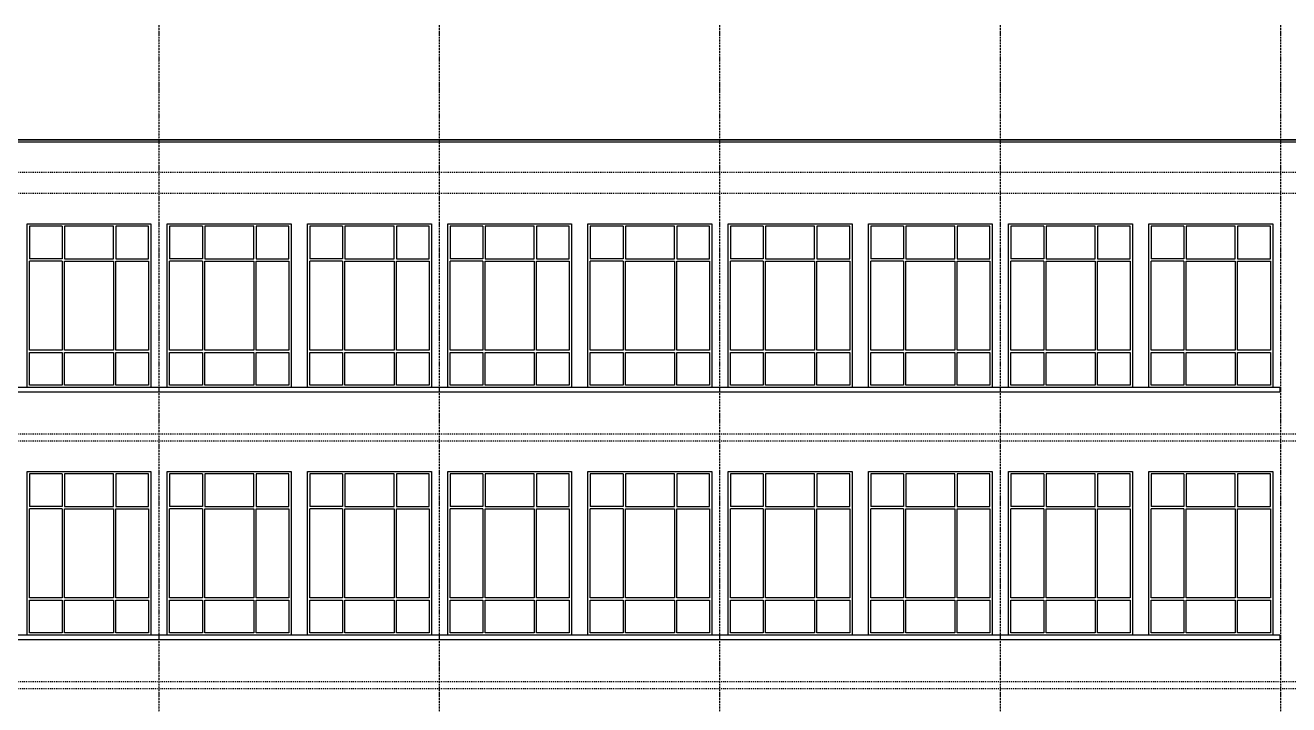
# Model space of a CAD drawing. Header units: inches. Extents: x -72385 to 39588, y -6525 to 66685.
# Drawn here: x 18084 to 20788, y 19637 to 21091 of the extents above; entities that cross this region are included whole.
import ezdxf

# ---------------------------------------------------------------- set-up
doc = ezdxf.new("R2010")
doc.units = ezdxf.units.IN
doc.header["$MEASUREMENT"] = 0
doc.linetypes.add('DashDot', pattern=[0.6, 0.4, -0.1, 0, -0.1])
doc.linetypes.add('Hidden', pattern=[0.4, 0.2, -0.2])
for name, color, linetype, lineweight in [('Оси', 252, 'DashDot', 25), ('Фасади Разрези дебело', 7, 'Continuous', 35), ('Фасади Разрези пунктир', 253, 'Hidden', 25), ('Фасади Разрези тънко', 253, 'Continuous', 25)]:
    doc.layers.add(name, color=color, linetype=linetype, lineweight=lineweight)

msp = doc.modelspace()

# ---------------------------------------------------------------- linework, layer by layer
at = {"layer": 'Оси', "ltscale": 10}
for p, q in [((18370.1, 21090.9), (18370.1, 18040.9)), ((18970.1, 21090.9), (18970.1, 18040.9)), ((19570.1, 21090.9), (19570.1, 18040.9)), ((20170.1, 21090.9), (20170.1, 18040.9)), ((20770.1, 21090.9), (20770.1, 18040.9))]:
    msp.add_line(p, q, dxfattribs=at)
at = {"layer": 'Фасади Разрези дебело', "ltscale": 10, "extrusion": (-7.84095e-16, 1, -2.22045e-16)}
msp.add_line((21708.5, 20845.9), (15958, 20845.9), dxfattribs=at)
at = {"layer": 'Фасади Разрези пунктир', "ltscale": 10, "extrusion": (-7.84095e-16, 1, -2.22045e-16)}
for p, q in [((21703.5, 20775.9), (9607.5, 20775.9)), ((21703.5, 20730.9), (9607.5, 20730.9)), ((21703.5, 20215.9), (9607.5, 20215.9)), ((21703.5, 20200.9), (9607.5, 20200.9)), ((21703.5, 19685.9), (9607.5, 19685.9)), ((21703.5, 19670.9), (9607.5, 19670.9))]:
    msp.add_line(p, q, dxfattribs=at)
at = {"layer": 'Фасади Разрези тънко', "ltscale": 10, "extrusion": (-7.84095e-16, 1, -2.22045e-16)}
for p, q in [((21703.5, 20840.9), (15958, 20840.9)), ((20768.4, 20315.9), (15958, 20315.9)), ((20768.4, 20305.9), (15958, 20305.9)), ((20768.4, 19785.9), (15958, 19785.9)), ((20768.4, 19775.9), (15958, 19775.9))]:
    msp.add_line(p, q, dxfattribs=at)
at = {"layer": 'Фасади Разрези тънко', "ltscale": 10}
for p, q in [((18093.2, 20660.9), (18093.2, 20590.9)), ((18163.2, 20660.9), (18163.2, 20590.9)), ((18168.2, 20660.9), (18168.2, 20590.9)), ((18393.2, 20660.9), (18393.2, 20590.9)), ((18463.2, 20660.9), (18463.2, 20590.9)), ((18468.2, 20660.9), (18468.2, 20590.9)), ((18693.2, 20660.9), (18693.2, 20590.9)), ((18763.2, 20660.9), (18763.2, 20590.9)), ((18768.2, 20660.9), (18768.2, 20590.9)), ((18993.3, 20660.9), (18993.3, 20590.9)), ((19063.3, 20660.9), (19063.3, 20590.9)), ((19068.3, 20660.9), (19068.3, 20590.9)), ((19293.3, 20660.9), (19293.3, 20590.9)), ((19363.3, 20660.9), (19363.3, 20590.9)), ((19368.3, 20660.9), (19368.3, 20590.9)), ((19593.3, 20660.9), (19593.3, 20590.9)), ((19663.3, 20660.9), (19663.3, 20590.9)), ((19668.3, 20660.9), (19668.3, 20590.9)), ((19893.3, 20660.9), (19893.3, 20590.9)), ((19963.3, 20660.9), (19963.3, 20590.9)), ((19968.3, 20660.9), (19968.3, 20590.9)), ((20193.4, 20660.9), (20193.4, 20590.9)), ((20263.4, 20660.9), (20263.4, 20590.9)), ((20268.4, 20660.9), (20268.4, 20590.9)), ((20493.4, 20660.9), (20493.4, 20590.9)), ((20563.4, 20660.9), (20563.4, 20590.9)), ((20568.4, 20660.9), (20568.4, 20590.9)), ((20768.4, 20315.9), (20768.4, 20305.9)), ((18093.2, 20130.9), (18093.2, 20060.9)), ((18163.2, 20130.9), (18163.2, 20060.9)), ((18168.2, 20130.9), (18168.2, 20060.9)), ((18393.2, 20130.9), (18393.2, 20060.9)), ((18463.2, 20130.9), (18463.2, 20060.9)), ((18468.2, 20130.9), (18468.2, 20060.9)), ((18693.2, 20130.9), (18693.2, 20060.9)), ((18763.2, 20130.9), (18763.2, 20060.9)), ((18768.2, 20130.9), (18768.2, 20060.9)), ((18993.3, 20130.9), (18993.3, 20060.9)), ((19063.3, 20130.9), (19063.3, 20060.9)), ((19068.3, 20130.9), (19068.3, 20060.9)), ((19293.3, 20130.9), (19293.3, 20060.9)), ((19363.3, 20130.9), (19363.3, 20060.9)), ((19368.3, 20130.9), (19368.3, 20060.9)), ((19593.3, 20130.9), (19593.3, 20060.9)), ((19663.3, 20130.9), (19663.3, 20060.9)), ((19668.3, 20130.9), (19668.3, 20060.9)), ((19893.3, 20130.9), (19893.3, 20060.9)), ((19963.3, 20130.9), (19963.3, 20060.9)), ((19968.3, 20130.9), (19968.3, 20060.9)), ((20193.4, 20130.9), (20193.4, 20060.9)), ((20263.4, 20130.9), (20263.4, 20060.9)), ((20268.4, 20130.9), (20268.4, 20060.9)), ((20493.4, 20130.9), (20493.4, 20060.9)), ((20563.4, 20130.9), (20563.4, 20060.9)), ((20568.4, 20130.9), (20568.4, 20060.9)), ((20768.4, 19785.9), (20768.4, 19775.9))]:
    msp.add_line(p, q, dxfattribs=at)
at = {"layer": 'Фасади Разрези тънко', "ltscale": 10, "extrusion": (-2.11463e-15, 1, -2.22045e-16)}
for p, q in [((18163.2, 20660.9), (18093.2, 20660.9)), ((18463.2, 20660.9), (18393.2, 20660.9)), ((18763.2, 20660.9), (18693.2, 20660.9)), ((19063.3, 20660.9), (18993.3, 20660.9)), ((19363.3, 20660.9), (19293.3, 20660.9)), ((19663.3, 20660.9), (19593.3, 20660.9)), ((19963.3, 20660.9), (19893.3, 20660.9)), ((20263.4, 20660.9), (20193.4, 20660.9)), ((20563.4, 20660.9), (20493.4, 20660.9)), ((18163.2, 20590.9), (18093.2, 20590.9)), ((18163.2, 20585.9), (18093.2, 20585.9)), ((18463.2, 20590.9), (18393.2, 20590.9)), ((18463.2, 20585.9), (18393.2, 20585.9)), ((18763.2, 20590.9), (18693.2, 20590.9)), ((18763.2, 20585.9), (18693.2, 20585.9)), ((19063.3, 20590.9), (18993.3, 20590.9)), ((19063.3, 20585.9), (18993.3, 20585.9)), ((19363.3, 20590.9), (19293.3, 20590.9)), ((19363.3, 20585.9), (19293.3, 20585.9)), ((19663.3, 20590.9), (19593.3, 20590.9)), ((19663.3, 20585.9), (19593.3, 20585.9)), ((19963.3, 20590.9), (19893.3, 20590.9)), ((19963.3, 20585.9), (19893.3, 20585.9)), ((20263.4, 20590.9), (20193.4, 20590.9)), ((20263.4, 20585.9), (20193.4, 20585.9)), ((20563.4, 20590.9), (20493.4, 20590.9)), ((20563.4, 20585.9), (20493.4, 20585.9)), ((18163.2, 20130.9), (18093.2, 20130.9)), ((18463.2, 20130.9), (18393.2, 20130.9)), ((18763.2, 20130.9), (18693.2, 20130.9)), ((19063.3, 20130.9), (18993.3, 20130.9)), ((19363.3, 20130.9), (19293.3, 20130.9)), ((19663.3, 20130.9), (19593.3, 20130.9)), ((19963.3, 20130.9), (19893.3, 20130.9)), ((20263.4, 20130.9), (20193.4, 20130.9)), ((20563.4, 20130.9), (20493.4, 20130.9)), ((18163.2, 20060.9), (18093.2, 20060.9)), ((18463.2, 20060.9), (18393.2, 20060.9)), ((18763.2, 20060.9), (18693.2, 20060.9)), ((19063.3, 20060.9), (18993.3, 20060.9)), ((19363.3, 20060.9), (19293.3, 20060.9)), ((19663.3, 20060.9), (19593.3, 20060.9)), ((19963.3, 20060.9), (19893.3, 20060.9)), ((20263.4, 20060.9), (20193.4, 20060.9)), ((20563.4, 20060.9), (20493.4, 20060.9)), ((18163.2, 20055.9), (18093.2, 20055.9)), ((18463.2, 20055.9), (18393.2, 20055.9)), ((18763.2, 20055.9), (18693.2, 20055.9)), ((19063.3, 20055.9), (18993.3, 20055.9)), ((19363.3, 20055.9), (19293.3, 20055.9)), ((19663.3, 20055.9), (19593.3, 20055.9)), ((19963.3, 20055.9), (19893.3, 20055.9)), ((20263.4, 20055.9), (20193.4, 20055.9)), ((20563.4, 20055.9), (20493.4, 20055.9))]:
    msp.add_line(p, q, dxfattribs=at)
at = {"layer": 'Фасади Разрези тънко', "ltscale": 10}
for points in [[(18088.2, 20665.9, 0), (18353.2, 20665.9, 0), (18353.2, 20315.9, 0), (18088.2, 20315.9, 0), (18088.2, 20665.9, 0)], [(18168.2, 20590.9, 0), (18273.2, 20590.9, 0), (18273.2, 20660.9, 0), (18168.2, 20660.9, 0)], [(18388.2, 20665.9, 0), (18653.2, 20665.9, 0), (18653.2, 20315.9, 0), (18388.2, 20315.9, 0), (18388.2, 20665.9, 0)], [(18468.2, 20590.9, 0), (18573.2, 20590.9, 0), (18573.2, 20660.9, 0), (18468.2, 20660.9, 0)], [(18688.2, 20665.9, 0), (18953.3, 20665.9, 0), (18953.3, 20315.9, 0), (18688.2, 20315.9, 0), (18688.2, 20665.9, 0)], [(18768.2, 20590.9, 0), (18873.3, 20590.9, 0), (18873.3, 20660.9, 0), (18768.2, 20660.9, 0)], [(18988.3, 20665.9, 0), (19253.3, 20665.9, 0), (19253.3, 20315.9, 0), (18988.3, 20315.9, 0), (18988.3, 20665.9, 0)], [(19068.3, 20590.9, 0), (19173.3, 20590.9, 0), (19173.3, 20660.9, 0), (19068.3, 20660.9, 0)], [(19288.3, 20665.9, 0), (19553.3, 20665.9, 0), (19553.3, 20315.9, 0), (19288.3, 20315.9, 0), (19288.3, 20665.9, 0)], [(19368.3, 20590.9, 0), (19473.3, 20590.9, 0), (19473.3, 20660.9, 0), (19368.3, 20660.9, 0)], [(19588.3, 20665.9, 0), (19853.3, 20665.9, 0), (19853.3, 20315.9, 0), (19588.3, 20315.9, 0), (19588.3, 20665.9, 0)], [(19668.3, 20590.9, 0), (19773.3, 20590.9, 0), (19773.3, 20660.9, 0), (19668.3, 20660.9, 0)], [(19888.3, 20665.9, 0), (20153.4, 20665.9, 0), (20153.4, 20315.9, 0), (19888.3, 20315.9, 0), (19888.3, 20665.9, 0)], [(19968.3, 20590.9, 0), (20073.4, 20590.9, 0), (20073.4, 20660.9, 0), (19968.3, 20660.9, 0)], [(20188.4, 20665.9, 0), (20453.4, 20665.9, 0), (20453.4, 20315.9, 0), (20188.4, 20315.9, 0), (20188.4, 20665.9, 0)], [(20268.4, 20590.9, 0), (20373.4, 20590.9, 0), (20373.4, 20660.9, 0), (20268.4, 20660.9, 0)], [(20488.4, 20665.9, 0), (20753.4, 20665.9, 0), (20753.4, 20315.9, 0), (20488.4, 20315.9, 0), (20488.4, 20665.9, 0)], [(20568.4, 20590.9, 0), (20673.4, 20590.9, 0), (20673.4, 20660.9, 0), (20568.4, 20660.9, 0)], [(18163.2, 20585.9, 0), (18163.2, 20395.9, 0), (18093.2, 20395.9, 0), (18093.2, 20585.9, 0)], [(18168.2, 20585.9, 0), (18273.2, 20585.9, 0), (18273.2, 20395.9, 0), (18168.2, 20395.9, 0), (18168.2, 20585.9, 0)], [(18463.2, 20585.9, 0), (18463.2, 20395.9, 0), (18393.2, 20395.9, 0), (18393.2, 20585.9, 0)], [(18468.2, 20585.9, 0), (18573.2, 20585.9, 0), (18573.2, 20395.9, 0), (18468.2, 20395.9, 0), (18468.2, 20585.9, 0)], [(18763.2, 20585.9, 0), (18763.2, 20395.9, 0), (18693.2, 20395.9, 0), (18693.2, 20585.9, 0)], [(18768.2, 20585.9, 0), (18873.3, 20585.9, 0), (18873.3, 20395.9, 0), (18768.2, 20395.9, 0), (18768.2, 20585.9, 0)], [(19063.3, 20585.9, 0), (19063.3, 20395.9, 0), (18993.3, 20395.9, 0), (18993.3, 20585.9, 0)], [(19068.3, 20585.9, 0), (19173.3, 20585.9, 0), (19173.3, 20395.9, 0), (19068.3, 20395.9, 0), (19068.3, 20585.9, 0)], [(19363.3, 20585.9, 0), (19363.3, 20395.9, 0), (19293.3, 20395.9, 0), (19293.3, 20585.9, 0)], [(19368.3, 20585.9, 0), (19473.3, 20585.9, 0), (19473.3, 20395.9, 0), (19368.3, 20395.9, 0), (19368.3, 20585.9, 0)], [(19663.3, 20585.9, 0), (19663.3, 20395.9, 0), (19593.3, 20395.9, 0), (19593.3, 20585.9, 0)], [(19668.3, 20585.9, 0), (19773.3, 20585.9, 0), (19773.3, 20395.9, 0), (19668.3, 20395.9, 0), (19668.3, 20585.9, 0)], [(19963.3, 20585.9, 0), (19963.3, 20395.9, 0), (19893.3, 20395.9, 0), (19893.3, 20585.9, 0)], [(19968.3, 20585.9, 0), (20073.4, 20585.9, 0), (20073.4, 20395.9, 0), (19968.3, 20395.9, 0), (19968.3, 20585.9, 0)], [(20263.4, 20585.9, 0), (20263.4, 20395.9, 0), (20193.4, 20395.9, 0), (20193.4, 20585.9, 0)], [(20268.4, 20585.9, 0), (20373.4, 20585.9, 0), (20373.4, 20395.9, 0), (20268.4, 20395.9, 0), (20268.4, 20585.9, 0)], [(20563.4, 20585.9, 0), (20563.4, 20395.9, 0), (20493.4, 20395.9, 0), (20493.4, 20585.9, 0)], [(20568.4, 20585.9, 0), (20673.4, 20585.9, 0), (20673.4, 20395.9, 0), (20568.4, 20395.9, 0), (20568.4, 20585.9, 0)], [(18088.2, 20135.9, 0), (18353.2, 20135.9, 0), (18353.2, 19785.9, 0), (18088.2, 19785.9, 0), (18088.2, 20135.9, 0)], [(18168.2, 20060.9, 0), (18273.2, 20060.9, 0), (18273.2, 20130.9, 0), (18168.2, 20130.9, 0)], [(18388.2, 20135.9, 0), (18653.2, 20135.9, 0), (18653.2, 19785.9, 0), (18388.2, 19785.9, 0), (18388.2, 20135.9, 0)], [(18468.2, 20060.9, 0), (18573.2, 20060.9, 0), (18573.2, 20130.9, 0), (18468.2, 20130.9, 0)], [(18688.2, 20135.9, 0), (18953.3, 20135.9, 0), (18953.3, 19785.9, 0), (18688.2, 19785.9, 0), (18688.2, 20135.9, 0)], [(18768.2, 20060.9, 0), (18873.3, 20060.9, 0), (18873.3, 20130.9, 0), (18768.2, 20130.9, 0)], [(18988.3, 20135.9, 0), (19253.3, 20135.9, 0), (19253.3, 19785.9, 0), (18988.3, 19785.9, 0), (18988.3, 20135.9, 0)], [(19068.3, 20060.9, 0), (19173.3, 20060.9, 0), (19173.3, 20130.9, 0), (19068.3, 20130.9, 0)], [(19288.3, 20135.9, 0), (19553.3, 20135.9, 0), (19553.3, 19785.9, 0), (19288.3, 19785.9, 0), (19288.3, 20135.9, 0)], [(19368.3, 20060.9, 0), (19473.3, 20060.9, 0), (19473.3, 20130.9, 0), (19368.3, 20130.9, 0)], [(19588.3, 20135.9, 0), (19853.3, 20135.9, 0), (19853.3, 19785.9, 0), (19588.3, 19785.9, 0), (19588.3, 20135.9, 0)], [(19668.3, 20060.9, 0), (19773.3, 20060.9, 0), (19773.3, 20130.9, 0), (19668.3, 20130.9, 0)], [(19888.3, 20135.9, 0), (20153.4, 20135.9, 0), (20153.4, 19785.9, 0), (19888.3, 19785.9, 0), (19888.3, 20135.9, 0)], [(19968.3, 20060.9, 0), (20073.4, 20060.9, 0), (20073.4, 20130.9, 0), (19968.3, 20130.9, 0)], [(20188.4, 20135.9, 0), (20453.4, 20135.9, 0), (20453.4, 19785.9, 0), (20188.4, 19785.9, 0), (20188.4, 20135.9, 0)], [(20268.4, 20060.9, 0), (20373.4, 20060.9, 0), (20373.4, 20130.9, 0), (20268.4, 20130.9, 0)], [(20488.4, 20135.9, 0), (20753.4, 20135.9, 0), (20753.4, 19785.9, 0), (20488.4, 19785.9, 0), (20488.4, 20135.9, 0)], [(20568.4, 20060.9, 0), (20673.4, 20060.9, 0), (20673.4, 20130.9, 0), (20568.4, 20130.9, 0)], [(18163.2, 20055.9, 0), (18163.2, 19865.9, 0), (18093.2, 19865.9, 0), (18093.2, 20055.9, 0)], [(18168.2, 20055.9, 0), (18273.2, 20055.9, 0), (18273.2, 19865.9, 0), (18168.2, 19865.9, 0), (18168.2, 20055.9, 0)], [(18463.2, 20055.9, 0), (18463.2, 19865.9, 0), (18393.2, 19865.9, 0), (18393.2, 20055.9, 0)], [(18468.2, 20055.9, 0), (18573.2, 20055.9, 0), (18573.2, 19865.9, 0), (18468.2, 19865.9, 0), (18468.2, 20055.9, 0)], [(18763.2, 20055.9, 0), (18763.2, 19865.9, 0), (18693.2, 19865.9, 0), (18693.2, 20055.9, 0)], [(18768.2, 20055.9, 0), (18873.3, 20055.9, 0), (18873.3, 19865.9, 0), (18768.2, 19865.9, 0), (18768.2, 20055.9, 0)], [(19063.3, 20055.9, 0), (19063.3, 19865.9, 0), (18993.3, 19865.9, 0), (18993.3, 20055.9, 0)], [(19068.3, 20055.9, 0), (19173.3, 20055.9, 0), (19173.3, 19865.9, 0), (19068.3, 19865.9, 0), (19068.3, 20055.9, 0)], [(19363.3, 20055.9, 0), (19363.3, 19865.9, 0), (19293.3, 19865.9, 0), (19293.3, 20055.9, 0)], [(19368.3, 20055.9, 0), (19473.3, 20055.9, 0), (19473.3, 19865.9, 0), (19368.3, 19865.9, 0), (19368.3, 20055.9, 0)], [(19663.3, 20055.9, 0), (19663.3, 19865.9, 0), (19593.3, 19865.9, 0), (19593.3, 20055.9, 0)], [(19668.3, 20055.9, 0), (19773.3, 20055.9, 0), (19773.3, 19865.9, 0), (19668.3, 19865.9, 0), (19668.3, 20055.9, 0)], [(19963.3, 20055.9, 0), (19963.3, 19865.9, 0), (19893.3, 19865.9, 0), (19893.3, 20055.9, 0)], [(19968.3, 20055.9, 0), (20073.4, 20055.9, 0), (20073.4, 19865.9, 0), (19968.3, 19865.9, 0), (19968.3, 20055.9, 0)], [(20263.4, 20055.9, 0), (20263.4, 19865.9, 0), (20193.4, 19865.9, 0), (20193.4, 20055.9, 0)], [(20268.4, 20055.9, 0), (20373.4, 20055.9, 0), (20373.4, 19865.9, 0), (20268.4, 19865.9, 0), (20268.4, 20055.9, 0)], [(20563.4, 20055.9, 0), (20563.4, 19865.9, 0), (20493.4, 19865.9, 0), (20493.4, 20055.9, 0)], [(20568.4, 20055.9, 0), (20673.4, 20055.9, 0), (20673.4, 19865.9, 0), (20568.4, 19865.9, 0), (20568.4, 20055.9, 0)]]:
    msp.add_polyline3d(points, dxfattribs=at)
for points in [[(18348.2, 20590.9, 0), (18348.2, 20660.9, 0), (18278.2, 20660.9, 0), (18278.2, 20590.9, 0)], [(18648.2, 20590.9, 0), (18648.2, 20660.9, 0), (18578.2, 20660.9, 0), (18578.2, 20590.9, 0)], [(18948.3, 20590.9, 0), (18948.3, 20660.9, 0), (18878.3, 20660.9, 0), (18878.3, 20590.9, 0)], [(19248.3, 20590.9, 0), (19248.3, 20660.9, 0), (19178.3, 20660.9, 0), (19178.3, 20590.9, 0)], [(19548.3, 20590.9, 0), (19548.3, 20660.9, 0), (19478.3, 20660.9, 0), (19478.3, 20590.9, 0)], [(19848.3, 20590.9, 0), (19848.3, 20660.9, 0), (19778.3, 20660.9, 0), (19778.3, 20590.9, 0)], [(20148.4, 20590.9, 0), (20148.4, 20660.9, 0), (20078.4, 20660.9, 0), (20078.4, 20590.9, 0)], [(20448.4, 20590.9, 0), (20448.4, 20660.9, 0), (20378.4, 20660.9, 0), (20378.4, 20590.9, 0)], [(20748.4, 20590.9, 0), (20748.4, 20660.9, 0), (20678.4, 20660.9, 0), (20678.4, 20590.9, 0)], [(18348.2, 20395.9, 0), (18278.2, 20395.9, 0), (18278.2, 20585.9, 0), (18348.2, 20585.9, 0)], [(18648.2, 20395.9, 0), (18578.2, 20395.9, 0), (18578.2, 20585.9, 0), (18648.2, 20585.9, 0)], [(18948.3, 20395.9, 0), (18878.3, 20395.9, 0), (18878.3, 20585.9, 0), (18948.3, 20585.9, 0)], [(19248.3, 20395.9, 0), (19178.3, 20395.9, 0), (19178.3, 20585.9, 0), (19248.3, 20585.9, 0)], [(19548.3, 20395.9, 0), (19478.3, 20395.9, 0), (19478.3, 20585.9, 0), (19548.3, 20585.9, 0)], [(19848.3, 20395.9, 0), (19778.3, 20395.9, 0), (19778.3, 20585.9, 0), (19848.3, 20585.9, 0)], [(20148.4, 20395.9, 0), (20078.4, 20395.9, 0), (20078.4, 20585.9, 0), (20148.4, 20585.9, 0)], [(20448.4, 20395.9, 0), (20378.4, 20395.9, 0), (20378.4, 20585.9, 0), (20448.4, 20585.9, 0)], [(20748.4, 20395.9, 0), (20678.4, 20395.9, 0), (20678.4, 20585.9, 0), (20748.4, 20585.9, 0)], [(18093.2, 20320.9, 0), (18093.2, 20390.9, 0), (18163.2, 20390.9, 0), (18163.2, 20320.9, 0)], [(18273.2, 20320.9, 0), (18168.2, 20320.9, 0), (18168.2, 20390.9, 0), (18273.2, 20390.9, 0)], [(18348.2, 20320.9, 0), (18278.2, 20320.9, 0), (18278.2, 20390.9, 0), (18348.2, 20390.9, 0)], [(18393.2, 20320.9, 0), (18393.2, 20390.9, 0), (18463.2, 20390.9, 0), (18463.2, 20320.9, 0)], [(18573.2, 20320.9, 0), (18468.2, 20320.9, 0), (18468.2, 20390.9, 0), (18573.2, 20390.9, 0)], [(18648.2, 20320.9, 0), (18578.2, 20320.9, 0), (18578.2, 20390.9, 0), (18648.2, 20390.9, 0)], [(18693.2, 20320.9, 0), (18693.2, 20390.9, 0), (18763.2, 20390.9, 0), (18763.2, 20320.9, 0)], [(18873.3, 20320.9, 0), (18768.2, 20320.9, 0), (18768.2, 20390.9, 0), (18873.3, 20390.9, 0)], [(18948.3, 20320.9, 0), (18878.3, 20320.9, 0), (18878.3, 20390.9, 0), (18948.3, 20390.9, 0)], [(18993.3, 20320.9, 0), (18993.3, 20390.9, 0), (19063.3, 20390.9, 0), (19063.3, 20320.9, 0)], [(19173.3, 20320.9, 0), (19068.3, 20320.9, 0), (19068.3, 20390.9, 0), (19173.3, 20390.9, 0)], [(19248.3, 20320.9, 0), (19178.3, 20320.9, 0), (19178.3, 20390.9, 0), (19248.3, 20390.9, 0)], [(19293.3, 20320.9, 0), (19293.3, 20390.9, 0), (19363.3, 20390.9, 0), (19363.3, 20320.9, 0)], [(19473.3, 20320.9, 0), (19368.3, 20320.9, 0), (19368.3, 20390.9, 0), (19473.3, 20390.9, 0)], [(19548.3, 20320.9, 0), (19478.3, 20320.9, 0), (19478.3, 20390.9, 0), (19548.3, 20390.9, 0)], [(19593.3, 20320.9, 0), (19593.3, 20390.9, 0), (19663.3, 20390.9, 0), (19663.3, 20320.9, 0)], [(19773.3, 20320.9, 0), (19668.3, 20320.9, 0), (19668.3, 20390.9, 0), (19773.3, 20390.9, 0)], [(19848.3, 20320.9, 0), (19778.3, 20320.9, 0), (19778.3, 20390.9, 0), (19848.3, 20390.9, 0)], [(19893.3, 20320.9, 0), (19893.3, 20390.9, 0), (19963.3, 20390.9, 0), (19963.3, 20320.9, 0)], [(20073.4, 20320.9, 0), (19968.3, 20320.9, 0), (19968.3, 20390.9, 0), (20073.4, 20390.9, 0)], [(20148.4, 20320.9, 0), (20078.4, 20320.9, 0), (20078.4, 20390.9, 0), (20148.4, 20390.9, 0)], [(20193.4, 20320.9, 0), (20193.4, 20390.9, 0), (20263.4, 20390.9, 0), (20263.4, 20320.9, 0)], [(20373.4, 20320.9, 0), (20268.4, 20320.9, 0), (20268.4, 20390.9, 0), (20373.4, 20390.9, 0)], [(20448.4, 20320.9, 0), (20378.4, 20320.9, 0), (20378.4, 20390.9, 0), (20448.4, 20390.9, 0)], [(20493.4, 20320.9, 0), (20493.4, 20390.9, 0), (20563.4, 20390.9, 0), (20563.4, 20320.9, 0)], [(20673.4, 20320.9, 0), (20568.4, 20320.9, 0), (20568.4, 20390.9, 0), (20673.4, 20390.9, 0)], [(20748.4, 20320.9, 0), (20678.4, 20320.9, 0), (20678.4, 20390.9, 0), (20748.4, 20390.9, 0)], [(18348.2, 20060.9, 0), (18348.2, 20130.9, 0), (18278.2, 20130.9, 0), (18278.2, 20060.9, 0)], [(18648.2, 20060.9, 0), (18648.2, 20130.9, 0), (18578.2, 20130.9, 0), (18578.2, 20060.9, 0)], [(18948.3, 20060.9, 0), (18948.3, 20130.9, 0), (18878.3, 20130.9, 0), (18878.3, 20060.9, 0)], [(19248.3, 20060.9, 0), (19248.3, 20130.9, 0), (19178.3, 20130.9, 0), (19178.3, 20060.9, 0)], [(19548.3, 20060.9, 0), (19548.3, 20130.9, 0), (19478.3, 20130.9, 0), (19478.3, 20060.9, 0)], [(19848.3, 20060.9, 0), (19848.3, 20130.9, 0), (19778.3, 20130.9, 0), (19778.3, 20060.9, 0)], [(20148.4, 20060.9, 0), (20148.4, 20130.9, 0), (20078.4, 20130.9, 0), (20078.4, 20060.9, 0)], [(20448.4, 20060.9, 0), (20448.4, 20130.9, 0), (20378.4, 20130.9, 0), (20378.4, 20060.9, 0)], [(20748.4, 20060.9, 0), (20748.4, 20130.9, 0), (20678.4, 20130.9, 0), (20678.4, 20060.9, 0)], [(18348.2, 19865.9, 0), (18278.2, 19865.9, 0), (18278.2, 20055.9, 0), (18348.2, 20055.9, 0)], [(18648.2, 19865.9, 0), (18578.2, 19865.9, 0), (18578.2, 20055.9, 0), (18648.2, 20055.9, 0)], [(18948.3, 19865.9, 0), (18878.3, 19865.9, 0), (18878.3, 20055.9, 0), (18948.3, 20055.9, 0)], [(19248.3, 19865.9, 0), (19178.3, 19865.9, 0), (19178.3, 20055.9, 0), (19248.3, 20055.9, 0)], [(19548.3, 19865.9, 0), (19478.3, 19865.9, 0), (19478.3, 20055.9, 0), (19548.3, 20055.9, 0)], [(19848.3, 19865.9, 0), (19778.3, 19865.9, 0), (19778.3, 20055.9, 0), (19848.3, 20055.9, 0)], [(20148.4, 19865.9, 0), (20078.4, 19865.9, 0), (20078.4, 20055.9, 0), (20148.4, 20055.9, 0)], [(20448.4, 19865.9, 0), (20378.4, 19865.9, 0), (20378.4, 20055.9, 0), (20448.4, 20055.9, 0)], [(20748.4, 19865.9, 0), (20678.4, 19865.9, 0), (20678.4, 20055.9, 0), (20748.4, 20055.9, 0)], [(18093.2, 19790.9, 0), (18093.2, 19860.9, 0), (18163.2, 19860.9, 0), (18163.2, 19790.9, 0)], [(18273.2, 19790.9, 0), (18168.2, 19790.9, 0), (18168.2, 19860.9, 0), (18273.2, 19860.9, 0)], [(18348.2, 19790.9, 0), (18278.2, 19790.9, 0), (18278.2, 19860.9, 0), (18348.2, 19860.9, 0)], [(18393.2, 19790.9, 0), (18393.2, 19860.9, 0), (18463.2, 19860.9, 0), (18463.2, 19790.9, 0)], [(18573.2, 19790.9, 0), (18468.2, 19790.9, 0), (18468.2, 19860.9, 0), (18573.2, 19860.9, 0)], [(18648.2, 19790.9, 0), (18578.2, 19790.9, 0), (18578.2, 19860.9, 0), (18648.2, 19860.9, 0)], [(18693.2, 19790.9, 0), (18693.2, 19860.9, 0), (18763.2, 19860.9, 0), (18763.2, 19790.9, 0)], [(18873.3, 19790.9, 0), (18768.2, 19790.9, 0), (18768.2, 19860.9, 0), (18873.3, 19860.9, 0)], [(18948.3, 19790.9, 0), (18878.3, 19790.9, 0), (18878.3, 19860.9, 0), (18948.3, 19860.9, 0)], [(18993.3, 19790.9, 0), (18993.3, 19860.9, 0), (19063.3, 19860.9, 0), (19063.3, 19790.9, 0)], [(19173.3, 19790.9, 0), (19068.3, 19790.9, 0), (19068.3, 19860.9, 0), (19173.3, 19860.9, 0)], [(19248.3, 19790.9, 0), (19178.3, 19790.9, 0), (19178.3, 19860.9, 0), (19248.3, 19860.9, 0)], [(19293.3, 19790.9, 0), (19293.3, 19860.9, 0), (19363.3, 19860.9, 0), (19363.3, 19790.9, 0)], [(19473.3, 19790.9, 0), (19368.3, 19790.9, 0), (19368.3, 19860.9, 0), (19473.3, 19860.9, 0)], [(19548.3, 19790.9, 0), (19478.3, 19790.9, 0), (19478.3, 19860.9, 0), (19548.3, 19860.9, 0)], [(19593.3, 19790.9, 0), (19593.3, 19860.9, 0), (19663.3, 19860.9, 0), (19663.3, 19790.9, 0)], [(19773.3, 19790.9, 0), (19668.3, 19790.9, 0), (19668.3, 19860.9, 0), (19773.3, 19860.9, 0)], [(19848.3, 19790.9, 0), (19778.3, 19790.9, 0), (19778.3, 19860.9, 0), (19848.3, 19860.9, 0)], [(19893.3, 19790.9, 0), (19893.3, 19860.9, 0), (19963.3, 19860.9, 0), (19963.3, 19790.9, 0)], [(20073.4, 19790.9, 0), (19968.3, 19790.9, 0), (19968.3, 19860.9, 0), (20073.4, 19860.9, 0)], [(20148.4, 19790.9, 0), (20078.4, 19790.9, 0), (20078.4, 19860.9, 0), (20148.4, 19860.9, 0)], [(20193.4, 19790.9, 0), (20193.4, 19860.9, 0), (20263.4, 19860.9, 0), (20263.4, 19790.9, 0)], [(20373.4, 19790.9, 0), (20268.4, 19790.9, 0), (20268.4, 19860.9, 0), (20373.4, 19860.9, 0)], [(20448.4, 19790.9, 0), (20378.4, 19790.9, 0), (20378.4, 19860.9, 0), (20448.4, 19860.9, 0)], [(20493.4, 19790.9, 0), (20493.4, 19860.9, 0), (20563.4, 19860.9, 0), (20563.4, 19790.9, 0)], [(20673.4, 19790.9, 0), (20568.4, 19790.9, 0), (20568.4, 19860.9, 0), (20673.4, 19860.9, 0)], [(20748.4, 19790.9, 0), (20678.4, 19790.9, 0), (20678.4, 19860.9, 0), (20748.4, 19860.9, 0)]]:
    msp.add_polyline3d(points, close=True, dxfattribs=at)

doc.saveas('drawing.dxf')
